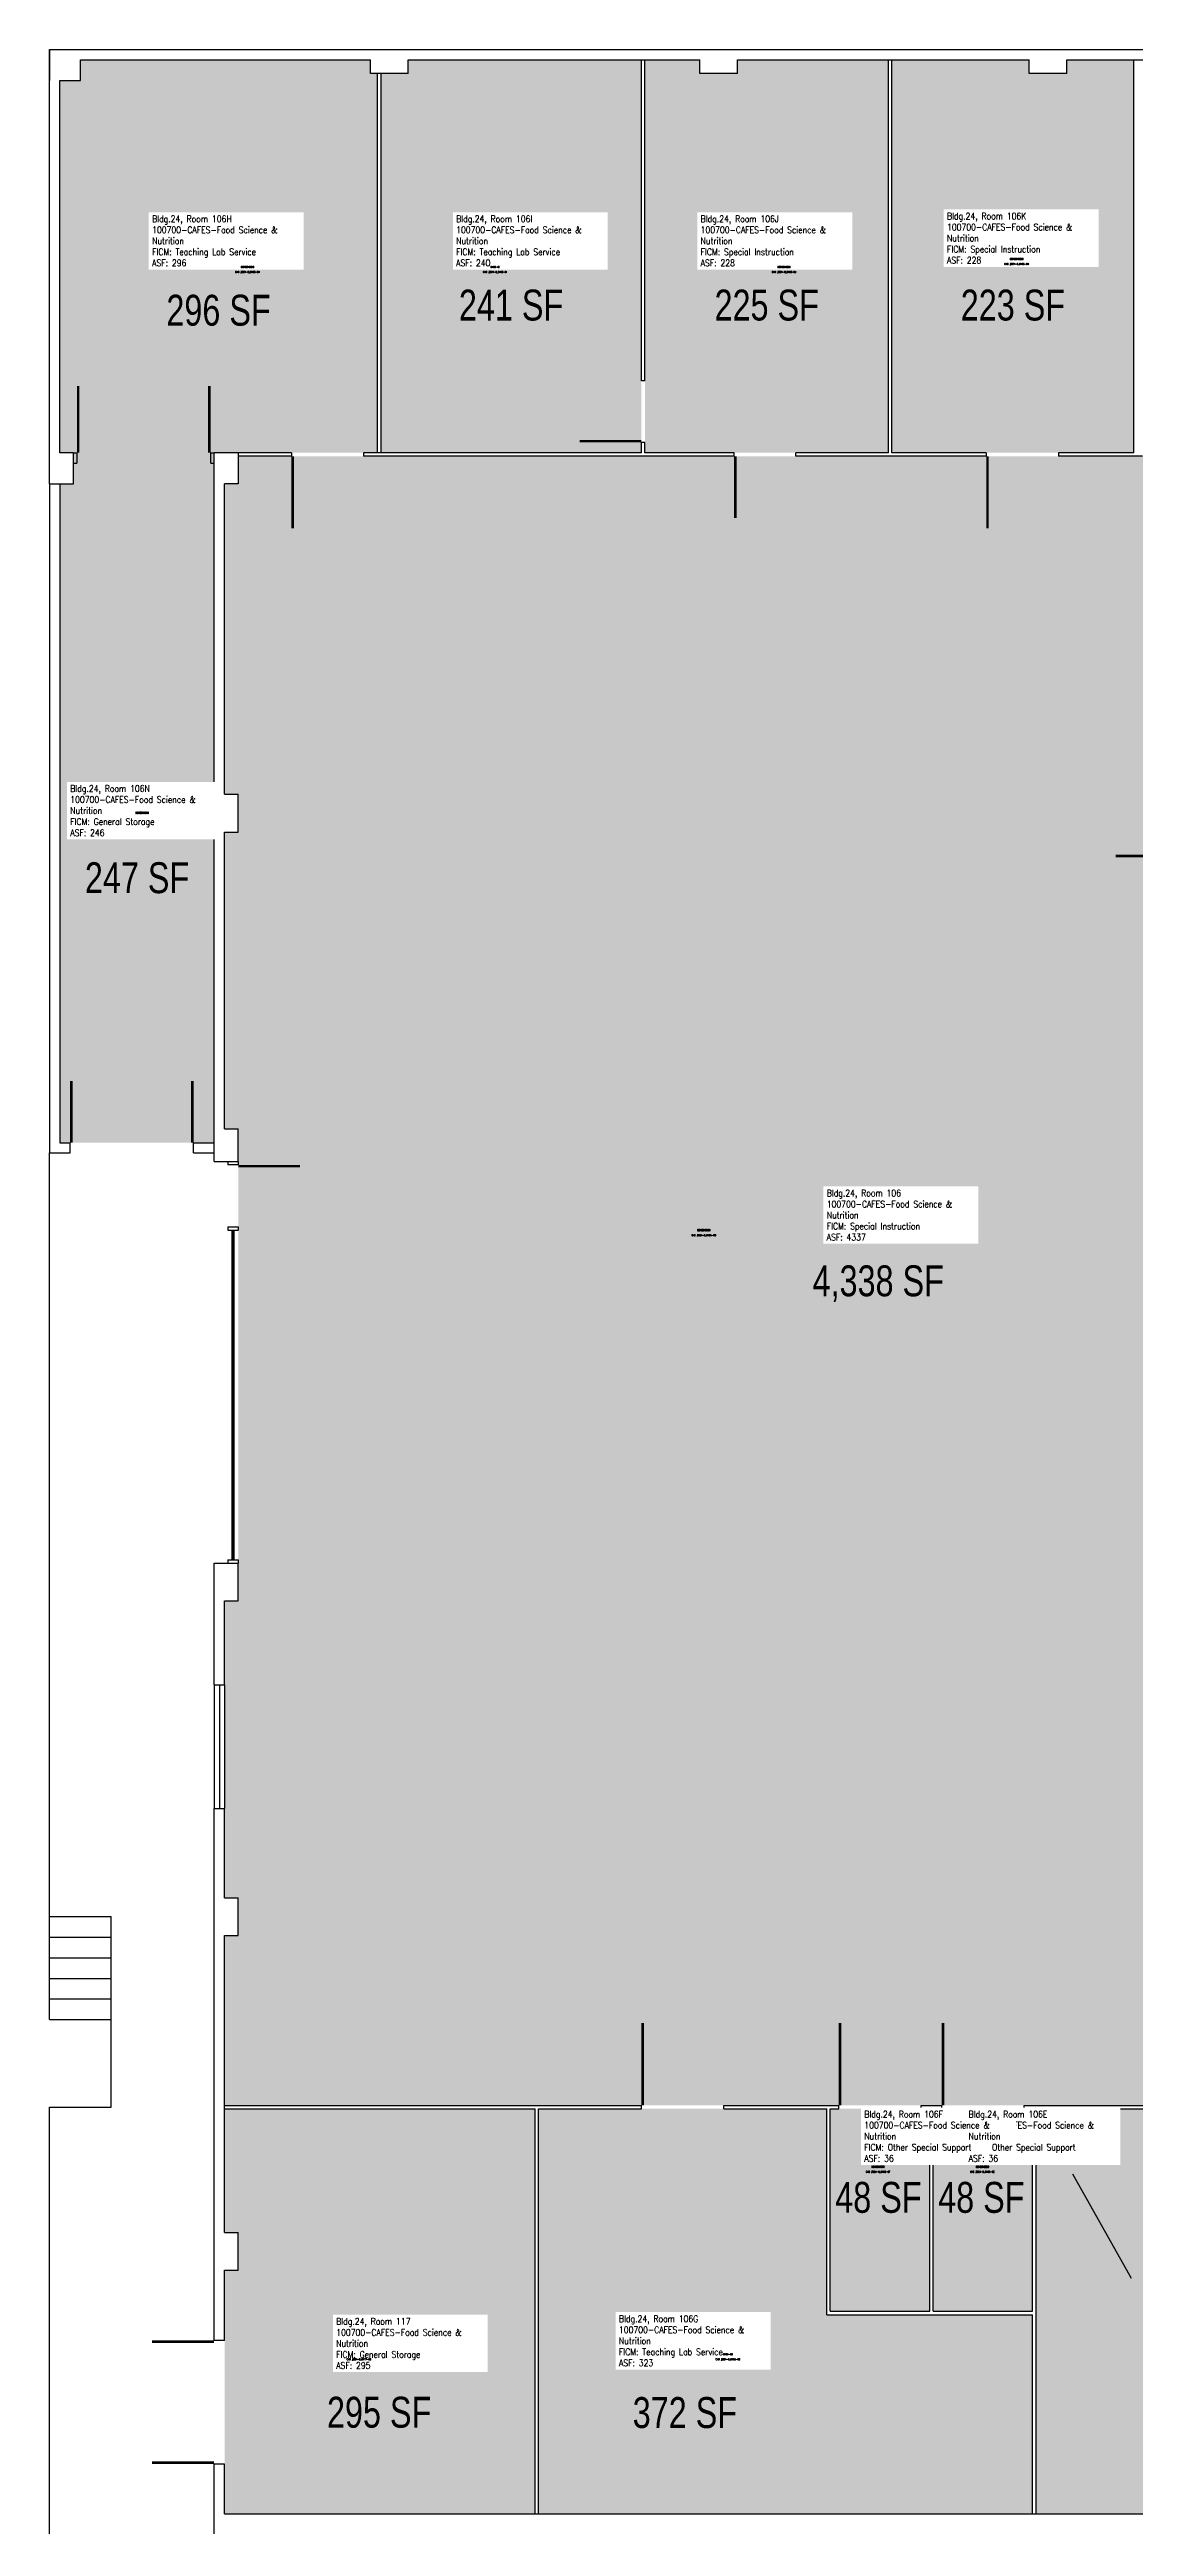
# Model space of a CAD drawing. Header units: inches. Extents: x -381 to 1674, y -222 to 2940.
# Drawn here: x 0 to 633, y 1497 to 2940 of the extents above; entities that cross this region are included whole.
import ezdxf
from ezdxf.enums import TextEntityAlignment as Align

# ---------------------------------------------------------------- set-up
doc = ezdxf.new("R2010")
doc.units = ezdxf.units.IN
doc.header["$LTSCALE"] = 10
doc.header["$MEASUREMENT"] = 0
for name, color, linetype in [('A-DOOR', 2, 'CONTINUOUS'), ('A-GLAZ', 1, 'CONTINUOUS'), ('A-GLAZ-SILL', 2, 'CONTINUOUS'), ('A-IDEN-CNUM', 7, 'CONTINUOUS'), ('A-IDEN-RNUM', 7, 'CONTINUOUS'), ('A-IDEN-SNUM', 4, 'CONTINUOUS'), ('A-IDEN-VNUM', 4, 'CONTINUOUS'), ('A-SITE', 3, 'CONTINUOUS'), ('A-WALL', 5, 'CONTINUOUS'), ('AREA-TEXT', 3, 'CONTINUOUS'), ('Rooms-Category-Color', 7, 'CONTINUOUS'), ('Rooms-College-Color', 7, 'CONTINUOUS'), ('Rooms-Department-Color', 7, 'CONTINUOUS'), ('Rooms-Division-Color', 7, 'CONTINUOUS'), ('Rooms-Information', 7, 'CONTINUOUS')]:
    doc.layers.add(name, color=color, linetype=linetype)
doc.styles.add('AREA', font='arial.ttf', dxfattribs={"width": 0.75, "height": 18})
doc.styles.add('ROOMSNUMBER', font='txt.shx', dxfattribs={"height": 0.03})
doc.styles.add('ROOMVNUMBER', font='simplex.shx', dxfattribs={"width": 0.85})

msp = doc.modelspace()

# ---------------------------------------------------------------- hatches: boundary and pattern name
at = {"layer": 'Rooms-Category-Color', "true_color": 0xe3f498}
for points in [[(187, 2934), (18, 2934), (18, 2922), (6, 2922), (6, 2705), (14, 2705), (14, 2699), (96, 2699), (96, 2705), (191, 2705), (191, 2926), (187, 2926)], [(345, 2934), (345, 2705), (193.1, 2705), (193.1, 2926), (209, 2926), (209, 2934)], [(379, 2926), (379, 2934), (347, 2934), (347, 2705), (399, 2705), (435, 2705), (489, 2705), (489, 2934), (401, 2934), (401, 2926)], [(571, 2926), (571, 2934), (491, 2934), (491, 2705), (546, 2705), (588, 2705), (632, 2705), (632, 2934), (593, 2934), (593, 2926)], [(102, 1915), (102, 1863), (110, 1863), (110, 1841), (102, 1841), (102, 1742), (345, 1742), (393, 1742), (460, 1742), (508, 1742), (573, 1742), (651, 1742), (699, 1742), (772, 1742), (772, 1748), (772, 1796), (772, 1802), (772, 1853.5), (769, 1853.5), (769, 1867.5), (772.7, 1867.5), (772.7, 2046.5), (772, 2046.5), (772, 2110), (772, 2113), (769, 2113), (769, 2127), (783, 2127), (783, 2120.5), (864, 2120.5), (864, 2230), (732, 2230), (696, 2230), (658.1, 2230), (658.1, 2446), (658.1, 2570.5), (782, 2570.5), (818, 2570.5), (864, 2570.5), (864, 2703), (769, 2703), (673, 2703), (637, 2703), (588, 2703), (546, 2703), (435, 2703), (399, 2703), (110, 2703), (110, 2687), (102, 2687), (102, 2506), (110, 2506), (110, 2484), (102, 2484), (102, 2311), (110, 2311), (110, 2292), (110, 2058), (110, 2036), (102, 2036)], [(453, 1620), (573, 1620), (573, 1504), (285, 1504), (285, 1740), (345, 1740), (393, 1740), (453, 1740)], [(460, 1740), (508, 1740), (513, 1740), (513, 1622), (455, 1622), (455, 1740)], [(515, 1622), (515, 1740), (573, 1740), (573, 1622)], [(651, 1740), (699, 1740), (961, 1740), (961, 1504), (783, 1504), (783, 1510), (769, 1510), (769, 1504), (575, 1504), (575, 1740)]]:
    msp.add_hatch(color=61, dxfattribs=at).paths.add_polyline_path(points)
at = {"layer": 'Rooms-Category-Color', "true_color": 0xe3c5e1}
for points in [[(14, 2687), (6, 2687), (6, 2303), (12, 2303), (84, 2303), (96, 2303), (96, 2699), (14, 2699)], [(110, 1646), (110, 1668), (102, 1668), (102, 1740), (283, 1740), (283, 1504), (102, 1504), (102, 1533), (102, 1605), (102, 1646)]]:
    msp.add_hatch(color=254, dxfattribs=at).paths.add_polyline_path(points)
at = {"layer": 'Rooms-College-Color', "true_color": 0xe3c5e1}
for points in [[(187, 2934), (18, 2934), (18, 2922), (6, 2922), (6, 2705), (14, 2705), (14, 2699), (96, 2699), (96, 2705), (191, 2705), (191, 2926), (187, 2926)], [(345, 2934), (345, 2705), (193.1, 2705), (193.1, 2926), (209, 2926), (209, 2934)], [(379, 2926), (379, 2934), (347, 2934), (347, 2705), (399, 2705), (435, 2705), (489, 2705), (489, 2934), (401, 2934), (401, 2926)], [(571, 2926), (571, 2934), (491, 2934), (491, 2705), (546, 2705), (588, 2705), (632, 2705), (632, 2934), (593, 2934), (593, 2926)], [(102, 1915), (102, 1863), (110, 1863), (110, 1841), (102, 1841), (102, 1742), (345, 1742), (393, 1742), (460, 1742), (508, 1742), (573, 1742), (651, 1742), (699, 1742), (772, 1742), (772, 1748), (772, 1796), (772, 1802), (772, 1853.5), (769, 1853.5), (769, 1867.5), (772.7, 1867.5), (772.7, 2046.5), (772, 2046.5), (772, 2110), (772, 2113), (769, 2113), (769, 2127), (783, 2127), (783, 2120.5), (864, 2120.5), (864, 2230), (732, 2230), (696, 2230), (658.1, 2230), (658.1, 2446), (658.1, 2570.5), (782, 2570.5), (818, 2570.5), (864, 2570.5), (864, 2703), (769, 2703), (673, 2703), (637, 2703), (588, 2703), (546, 2703), (435, 2703), (399, 2703), (110, 2703), (110, 2687), (102, 2687), (102, 2506), (110, 2506), (110, 2484), (102, 2484), (102, 2311), (110, 2311), (110, 2292), (110, 2058), (110, 2036), (102, 2036)], [(14, 2687), (6, 2687), (6, 2303), (12, 2303), (84, 2303), (96, 2303), (96, 2699), (14, 2699)], [(110, 1646), (110, 1668), (102, 1668), (102, 1740), (283, 1740), (283, 1504), (102, 1504), (102, 1533), (102, 1605), (102, 1646)], [(453, 1620), (573, 1620), (573, 1504), (285, 1504), (285, 1740), (345, 1740), (393, 1740), (453, 1740)], [(460, 1740), (508, 1740), (513, 1740), (513, 1622), (455, 1622), (455, 1740)], [(515, 1622), (515, 1740), (573, 1740), (573, 1622)], [(651, 1740), (699, 1740), (961, 1740), (961, 1504), (783, 1504), (783, 1510), (769, 1510), (769, 1504), (575, 1504), (575, 1740)]]:
    msp.add_hatch(color=254, dxfattribs=at).paths.add_polyline_path(points)
at = {"layer": 'Rooms-Department-Color', "true_color": 0xe3c5e1}
for points in [[(187, 2934), (18, 2934), (18, 2922), (6, 2922), (6, 2705), (14, 2705), (14, 2699), (96, 2699), (96, 2705), (191, 2705), (191, 2926), (187, 2926)], [(345, 2934), (345, 2705), (193.1, 2705), (193.1, 2926), (209, 2926), (209, 2934)], [(379, 2926), (379, 2934), (347, 2934), (347, 2705), (399, 2705), (435, 2705), (489, 2705), (489, 2934), (401, 2934), (401, 2926)], [(571, 2926), (571, 2934), (491, 2934), (491, 2705), (546, 2705), (588, 2705), (632, 2705), (632, 2934), (593, 2934), (593, 2926)], [(102, 1915), (102, 1863), (110, 1863), (110, 1841), (102, 1841), (102, 1742), (345, 1742), (393, 1742), (460, 1742), (508, 1742), (573, 1742), (651, 1742), (699, 1742), (772, 1742), (772, 1748), (772, 1796), (772, 1802), (772, 1853.5), (769, 1853.5), (769, 1867.5), (772.7, 1867.5), (772.7, 2046.5), (772, 2046.5), (772, 2110), (772, 2113), (769, 2113), (769, 2127), (783, 2127), (783, 2120.5), (864, 2120.5), (864, 2230), (732, 2230), (696, 2230), (658.1, 2230), (658.1, 2446), (658.1, 2570.5), (782, 2570.5), (818, 2570.5), (864, 2570.5), (864, 2703), (769, 2703), (673, 2703), (637, 2703), (588, 2703), (546, 2703), (435, 2703), (399, 2703), (110, 2703), (110, 2687), (102, 2687), (102, 2506), (110, 2506), (110, 2484), (102, 2484), (102, 2311), (110, 2311), (110, 2292), (110, 2058), (110, 2036), (102, 2036)], [(14, 2687), (6, 2687), (6, 2303), (12, 2303), (84, 2303), (96, 2303), (96, 2699), (14, 2699)], [(110, 1646), (110, 1668), (102, 1668), (102, 1740), (283, 1740), (283, 1504), (102, 1504), (102, 1533), (102, 1605), (102, 1646)], [(453, 1620), (573, 1620), (573, 1504), (285, 1504), (285, 1740), (345, 1740), (393, 1740), (453, 1740)], [(460, 1740), (508, 1740), (513, 1740), (513, 1622), (455, 1622), (455, 1740)], [(515, 1622), (515, 1740), (573, 1740), (573, 1622)], [(651, 1740), (699, 1740), (961, 1740), (961, 1504), (783, 1504), (783, 1510), (769, 1510), (769, 1504), (575, 1504), (575, 1740)]]:
    msp.add_hatch(color=254, dxfattribs=at).paths.add_polyline_path(points)
at = {"layer": 'Rooms-Division-Color', "true_color": 0xe3c5e1}
for points in [[(187, 2934), (18, 2934), (18, 2922), (6, 2922), (6, 2705), (14, 2705), (14, 2699), (96, 2699), (96, 2705), (191, 2705), (191, 2926), (187, 2926)], [(345, 2934), (345, 2705), (193.1, 2705), (193.1, 2926), (209, 2926), (209, 2934)], [(379, 2926), (379, 2934), (347, 2934), (347, 2705), (399, 2705), (435, 2705), (489, 2705), (489, 2934), (401, 2934), (401, 2926)], [(571, 2926), (571, 2934), (491, 2934), (491, 2705), (546, 2705), (588, 2705), (632, 2705), (632, 2934), (593, 2934), (593, 2926)], [(102, 1915), (102, 1863), (110, 1863), (110, 1841), (102, 1841), (102, 1742), (345, 1742), (393, 1742), (460, 1742), (508, 1742), (573, 1742), (651, 1742), (699, 1742), (772, 1742), (772, 1748), (772, 1796), (772, 1802), (772, 1853.5), (769, 1853.5), (769, 1867.5), (772.7, 1867.5), (772.7, 2046.5), (772, 2046.5), (772, 2110), (772, 2113), (769, 2113), (769, 2127), (783, 2127), (783, 2120.5), (864, 2120.5), (864, 2230), (732, 2230), (696, 2230), (658.1, 2230), (658.1, 2446), (658.1, 2570.5), (782, 2570.5), (818, 2570.5), (864, 2570.5), (864, 2703), (769, 2703), (673, 2703), (637, 2703), (588, 2703), (546, 2703), (435, 2703), (399, 2703), (110, 2703), (110, 2687), (102, 2687), (102, 2506), (110, 2506), (110, 2484), (102, 2484), (102, 2311), (110, 2311), (110, 2292), (110, 2058), (110, 2036), (102, 2036)], [(14, 2687), (6, 2687), (6, 2303), (12, 2303), (84, 2303), (96, 2303), (96, 2699), (14, 2699)], [(110, 1646), (110, 1668), (102, 1668), (102, 1740), (283, 1740), (283, 1504), (102, 1504), (102, 1533), (102, 1605), (102, 1646)], [(453, 1620), (573, 1620), (573, 1504), (285, 1504), (285, 1740), (345, 1740), (393, 1740), (453, 1740)], [(460, 1740), (508, 1740), (513, 1740), (513, 1622), (455, 1622), (455, 1740)], [(515, 1622), (515, 1740), (573, 1740), (573, 1622)], [(651, 1740), (699, 1740), (961, 1740), (961, 1504), (783, 1504), (783, 1510), (769, 1510), (769, 1504), (575, 1504), (575, 1740)]]:
    msp.add_hatch(color=254, dxfattribs=at).paths.add_polyline_path(points)

# ---------------------------------------------------------------- linework, layer by layer
at = {"layer": 'A-DOOR'}
for points in [[(16.7, 2705, 1.5, 1.5, 0), (16.7, 2744, 0, 0, 0), (16, 2744, 0, 0, -0.414214), (55, 2705, 0, 0, -0.414214)], [(93.2, 2705, 1.5, 1.5, 0), (93.2, 2744, 0, 0, 0), (94, 2744, 0, 0, 0.414214), (55, 2705, 0, 0, 0.414214)], [(345, 2711.8, 1.5, 1.5, 0), (309, 2711.8, 0, 0, 0), (309, 2711, 0, 0, -0.414214), (345, 2747, 0, 0, -0.414214)], [(141.7, 2703, 1.5, 1.5, 0), (141.7, 2661, 0, 0, 0), (141, 2661, 0, 0, 0.414214), (183, 2703, 0, 0, 0.414214)], [(399.7, 2703, 1.5, 1.5, 0), (399.7, 2667, 0, 0, 0), (399, 2667, 0, 0, 0.414214), (435, 2703, 0, 0, 0.414214)], [(546.7, 2703, 1.5, 1.5, 0), (546.7, 2661, 0, 0, 0), (546, 2661, 0, 0, 0.414214), (588, 2703, 0, 0, 0.414214)], [(657.4, 2470, 1.5, 1.5, 0), (621.4, 2470, 0, 0, 0), (621.4, 2470.7, 0, 0, 0.414214), (657.4, 2434.7, 0, 0, 0.414214)], [(12.7, 2303, 1.5, 1.5, 0), (12.7, 2339, 0, 0, 0), (12, 2339, 0, 0, -0.414214), (48, 2303, 0, 0, -0.414214)], [(83.2, 2303, 1.5, 1.5, 0), (83.2, 2339, 0, 0, 0), (84, 2339, 0, 0, 0.414214), (48, 2303, 0, 0, 0.414214)], [(110, 2289.3, 1.5, 1.5, 0), (146, 2289.3, 0, 0, 0), (146, 2290, 0, 0, -0.414214), (110, 2254, 0, 0, -0.414214)], [(345.7, 1742, 1.5, 1.5, 0), (345.7, 1790, 0, 0, 0), (345, 1790, 0, 0, -0.414214), (393, 1742, 0, 0, -0.414214)], [(460.7, 1742, 1.5, 1.5, 0), (460.7, 1790, 0, 0, 0), (460, 1790, 0, 0, -0.414214), (508, 1742, 0, 0, -0.414214)], [(520.7, 1742, 1.5, 1.5, 0), (520.7, 1790, 0, 0, 0), (520, 1790, 0, 0, -0.414214), (568, 1742, 0, 0, -0.414214)], [(95.8, 1604.3, 1.5, 1.5, 0), (59.8, 1604.3, 0, 0, 0), (59.8, 1605, 0, 0, 0.414214), (95.8, 1569, 0, 0, 0.414214)], [(95.8, 1533.8, 1.5, 1.5, 0), (59.8, 1533.8, 0, 0, 0), (59.8, 1533, 0, 0, -0.414214), (95.8, 1569, 0, 0, -0.414214)]]:
    msp.add_lwpolyline(points, format="xyseb", dxfattribs=at)
at = {"layer": 'A-DOOR', "const_width": 2}
msp.add_lwpolyline([(107, 2060), (107, 2252)], dxfattribs=at)
at = {"layer": 'A-GLAZ'}
msp.add_line((99, 1987), (99, 1915), dxfattribs=at)
at = {"layer": 'A-GLAZ-SILL'}
for p, q in [((96, 1987), (96, 1915)), ((102, 1987), (102, 1915))]:
    msp.add_line(p, q, dxfattribs=at)
at = {"layer": 'A-IDEN-VNUM'}
msp.add_line((630.7, 1641.1), (596.4, 1701.9), dxfattribs=at)
at = {"layer": 'A-SITE'}
for p, q in [((0, 1792), (0, 2297)), ((0, 1852), (36, 1852)), ((36, 1741), (36, 1852)), ((0, 1840), (36, 1840)), ((0, 1828), (36, 1828)), ((0, 1816), (36, 1816)), ((0, 1804), (36, 1804)), ((0, 1792), (36, 1792)), ((0, 685), (0, 1741)), ((0, 1741), (36, 1741))]:
    msp.add_line(p, q, dxfattribs=at)
at = {"layer": 'A-WALL'}
for p, q in [((0, 2687), (0, 2940)), ((0, 2940), (780, 2940)), ((0, 2940), (0, 2922)), ((18, 2934), (187, 2934)), ((18, 2922), (18, 2934)), ((187, 2926), (187, 2934)), ((209, 2934), (379, 2934)), ((209, 2926), (209, 2934)), ((345, 2747), (345, 2934)), ((347, 2747), (347, 2934)), ((379, 2926), (379, 2934)), ((401, 2934), (571, 2934)), ((401, 2926), (401, 2934)), ((489, 2705), (489, 2934)), ((491, 2705), (491, 2934)), ((571, 2926), (571, 2934)), ((593, 2934), (762, 2934)), ((593, 2926), (593, 2934)), ((632, 2705), (632, 2934)), ((6, 2705), (6, 2922)), ((6, 2922), (18, 2922)), ((209, 2926), (187, 2926)), ((191, 2926), (191, 2705)), ((193.1, 2926), (193.1, 2705)), ((401, 2926), (379, 2926)), ((593, 2926), (571, 2926)), ((347, 2747), (345, 2747)), ((14, 2705), (6, 2705)), ((14, 2705), (16, 2705)), ((14, 2687), (14, 2705)), ((16, 2705), (16, 2699)), ((94, 2699), (94, 2705)), ((94, 2705), (96, 2705)), ((96, 2292), (96, 2705)), ((110, 2705), (96, 2705)), ((141, 2705), (110, 2705)), ((110, 2705), (110, 2687)), ((141, 2703), (110, 2703)), ((141, 2705), (141, 2703)), ((183, 2705), (183, 2703)), ((345, 2705), (183, 2705)), ((399, 2703), (183, 2703)), ((345, 2705), (345, 2711)), ((347, 2711), (345, 2711)), ((347, 2705), (347, 2711)), ((399, 2705), (347, 2705)), ((399, 2703), (399, 2705)), ((435, 2703), (435, 2705)), ((489, 2705), (435, 2705)), ((546, 2703), (435, 2703)), ((546, 2705), (491, 2705)), ((546, 2705), (546, 2703)), ((588, 2705), (588, 2703)), ((632, 2705), (588, 2705)), ((637, 2703), (588, 2703)), ((0, 2687), (0, 2297)), ((0, 2687), (14, 2687)), ((6, 2687), (6, 2303)), ((14, 2699), (16, 2699)), ((94, 2699), (96, 2699)), ((102, 2506), (102, 2687)), ((110, 2687), (102, 2687)), ((102, 2506), (110, 2506)), ((110, 2484), (110, 2506)), ((102, 2311), (102, 2484)), ((102, 2484), (110, 2484)), ((102, 2311), (110, 2311)), ((110, 2292), (110, 2311)), ((0, 2297), (12, 2297)), ((6, 2303), (12, 2303)), ((12, 2297), (12, 2303)), ((84, 2297), (84, 2303)), ((84, 2303), (96, 2303)), ((84, 2297), (96, 2297)), ((96, 2292), (110, 2292)), ((104, 2292), (104, 2290)), ((110, 2290), (104, 2290)), ((110, 2292), (110, 2290)), ((104, 2254), (110, 2254)), ((104, 2254), (104, 2252)), ((104, 2252), (110, 2252)), ((110, 2254), (110, 2252)), ((96, 1987), (96, 2058)), ((96, 2058), (110, 2058)), ((104, 2060), (110, 2060)), ((104, 2060), (104, 2058)), ((110, 2060), (110, 2058)), ((110, 2036), (110, 2058)), ((102, 1987), (102, 2036)), ((102, 2036), (110, 2036)), ((96, 1987), (102, 1987)), ((96, 1915), (102, 1915)), ((96, 1605), (96, 1915)), ((102, 1863), (102, 1915)), ((102, 1863), (110, 1863)), ((110, 1841), (110, 1863)), ((102, 1668), (102, 1841)), ((102, 1841), (110, 1841)), ((102, 1742), (345, 1742)), ((102, 1740), (283, 1740)), ((283, 1504), (283, 1740)), ((285, 1504), (285, 1740)), ((285, 1740), (345, 1740)), ((345, 1740), (345, 1742)), ((393, 1740), (393, 1742)), ((393, 1742), (460, 1742)), ((393, 1740), (453, 1740)), ((453, 1620), (453, 1740)), ((455, 1622), (455, 1740)), ((455, 1740), (460, 1740)), ((460, 1740), (460, 1742)), ((508, 1740), (508, 1742)), ((508, 1742), (520, 1742)), ((508, 1740), (513, 1740)), ((513, 1622), (513, 1740)), ((515, 1622), (515, 1740)), ((515, 1740), (520, 1740)), ((520, 1740), (520, 1742)), ((568, 1740), (568, 1742)), ((568, 1742), (651, 1742)), ((568, 1740), (573, 1740)), ((573, 1622), (573, 1740)), ((575, 1504), (575, 1740)), ((575, 1740), (651, 1740)), ((102, 1668), (110, 1668)), ((110, 1646), (110, 1668)), ((102, 1605), (102, 1646)), ((102, 1646), (110, 1646)), ((453, 1620), (573, 1620)), ((455, 1622), (513, 1622)), ((515, 1622), (573, 1622)), ((573, 1504), (573, 1620)), ((102, 1605), (96, 1605)), ((102, 1533), (96, 1533)), ((96, 1413), (96, 1533)), ((102, 1504), (102, 1533)), ((102, 1504), (769, 1504))]:
    msp.add_line(p, q, dxfattribs=at)

# ---------------------------------------------------------------- texts
at = {"layer": 'A-IDEN-CNUM', "style": 'ROOMSNUMBER', "width": 0.85}
for s, p in [('CAD #024-0_0106-0K', (563.7, 2815)), ('CAD #024-0_0106-0H', (115.4, 2810.3)), ('CAD #024-0_0106-0I', (259.6, 2810.3)), ('CAD #024-0_0106-0J', (428.1, 2810.3)), ('CAD #024-0_0106-0N', (54, 2492.2)), ('CAD #024-0_0106-00', (381.3, 2249)), ('CAD #024-0_0106-0F', (482.9, 1703.2)), ('CAD #024-0_0106-0E', (543.7, 1703.2)), ('CAD #024-0_0117-00', (180.3, 1594)), ('CAD #024-0_0106-0G', (395.4, 1594))]:
    msp.add_text(s, height=1, rotation=0, dxfattribs=at).set_placement(p, align=Align.MIDDLE)
at = {"layer": 'A-IDEN-RNUM', "style": 'ROOMSNUMBER', "width": 0.85}
for s, p in [('0106-K0', (563.7, 2818)), ('0106-H0', (115.4, 2813.3)), ('0106-I0', (259.6, 2813.3)), ('0106-J0', (428.1, 2813.3)), ('0106-N0', (54, 2495.2)), ('0106-00', (381.3, 2252)), ('0106-F0', (482.9, 1706.2)), ('0106-E0', (543.7, 1706.2)), ('0117-00', (180.3, 1597)), ('0106-G0', (395.4, 1597))]:
    msp.add_text(s, height=1, rotation=0, dxfattribs=at).set_placement(p, align=Align.MIDDLE)
at = {"layer": 'A-IDEN-SNUM', "style": 'ROOMSNUMBER', "width": 0.85}
for s, p in [('02400106K0', (563.7, 2818)), ('02400106H0', (115.4, 2813.3)), ('02400106I0', (259.6, 2813.3)), ('02400106J0', (428.1, 2813.3)), ('02400106N0', (54, 2495.2)), ('0240010600', (381.3, 2252)), ('02400106F0', (482.9, 1706.2)), ('02400106E0', (543.7, 1706.2)), ('0240011700', (180.3, 1597)), ('02400106G0', (395.4, 1597))]:
    msp.add_text(s, height=1, rotation=0, dxfattribs=at).set_placement(p, align=Align.MIDDLE)
at = {"layer": 'A-IDEN-VNUM', "style": 'ROOMVNUMBER', "width": 0.85}
for s, p in [('106H ', (112.8, 2827.2)), ('106I', (267.6, 2827.2)), ('106J', (415.5, 2827.2)), ('106K', (561.3, 2828.8)), ('106N', (50.3, 2495.2)), ('106', (479.8, 2259.5)), ('F', (482, 1722.7)), ('E', (542.8, 1722.7)), ('106G', (370.7, 1603.5)), ('117', (192.2, 1602))]:
    msp.add_text(s, height=27, rotation=0, dxfattribs=at).set_placement(p, align=Align.MIDDLE)
at = {"layer": 'AREA-TEXT', "style": 'AREA', "width": 0.75}
for s, p in [('241 SF', (269, 2791.1)), ('225 SF', (418, 2791.1)), ('223 SF', (561.5, 2791.1)), ('296 SF', (98.5, 2788.1)), ('247 SF', (51, 2457.4)), ('4,338 SF', (483, 2222.5)), ('48 SF', (483.1, 1688.4)), ('48 SF', (543.1, 1688.4)), ('295 SF', (192.1, 1563.2)), ('372 SF', (370.3, 1563))]:
    msp.add_text(s, height=18, dxfattribs=at).set_placement(p, align=Align.MIDDLE_CENTER)

# ---------------------------------------------------------------- next in the draw order: texts
at = {"layer": 'Rooms-Information', "width": 86.4, "attachment_point": 7, "rotation": 0, "style": 'ROOMVNUMBER', "bg_fill": 3, "box_fill_scale": 1.5, "bg_fill_color": 256, "bg_fill_true_color": 13158600, "bg_fill_transparency": 0}
for s, insert, char_height in [('Bldg.24, Room 106H^M^J100700-CAFES-Food Science & Nutrition^M^JFICM: Teaching Lab Service^M^JASF: 296', (59.8, 2813.7), 3.8571), ('Bldg.24, Room 106I^M^J100700-CAFES-Food Science & Nutrition^M^JFICM: Teaching Lab Service^M^JASF: 240', (237, 2813.7), 3.8571), ('Bldg.24, Room 106J^M^J100700-CAFES-Food Science & Nutrition^M^JFICM: Special Instruction^M^JASF: 228', (379.5, 2813.7), 3.857), ('Bldg.24, Room 106K^M^J100700-CAFES-Food Science & Nutrition^M^JFICM: Special Instruction^M^JASF: 228', (523.1, 2815.3), 3.857), ('Bldg.24, Room 106N^M^J100700-CAFES-Food Science & Nutrition^M^JFICM: General Storage^M^JASF: 246', (12.1, 2481.7), 3.857), ('Bldg.24, Room 106^M^J100700-CAFES-Food Science & Nutrition^M^JFICM: Special Instruction^M^JASF: 4337', (453, 2246), 3.857), ('Bldg.24, Room 106E^M^J100700-CAFES-Food Science & Nutrition^M^JFICM: Other Special Support^M^JASF: 36', (535.7, 1709.2), 3.8571), ('Bldg.24, Room 117^M^J100700-CAFES-Food Science & Nutrition^M^JFICM: General Storage^M^JASF: 295', (167.1, 1588.5), 3.857), ('Bldg.24, Room 106G^M^J100700-CAFES-Food Science & Nutrition^M^JFICM: Teaching Lab Service^M^JASF: 323', (331.9, 1590), 3.8571)]:
    msp.add_mtext(s, dxfattribs=dict(at, insert=insert, char_height=char_height))

# ---------------------------------------------------------------- next in the draw order: texts
at = {"layer": 'Rooms-Information', "insert": (474.9, 1709.2), "char_height": 3.8571, "width": 86.4, "attachment_point": 7, "rotation": 0, "style": 'ROOMVNUMBER', "bg_fill": 3, "box_fill_scale": 1.5, "bg_fill_color": 256, "bg_fill_true_color": 13158600, "bg_fill_transparency": 0}
msp.add_mtext('Bldg.24, Room 106F^M^J100700-CAFES-Food Science & Nutrition^M^JFICM: Other Special Support^M^JASF: 36', dxfattribs=at)

doc.saveas('drawing.dxf')
